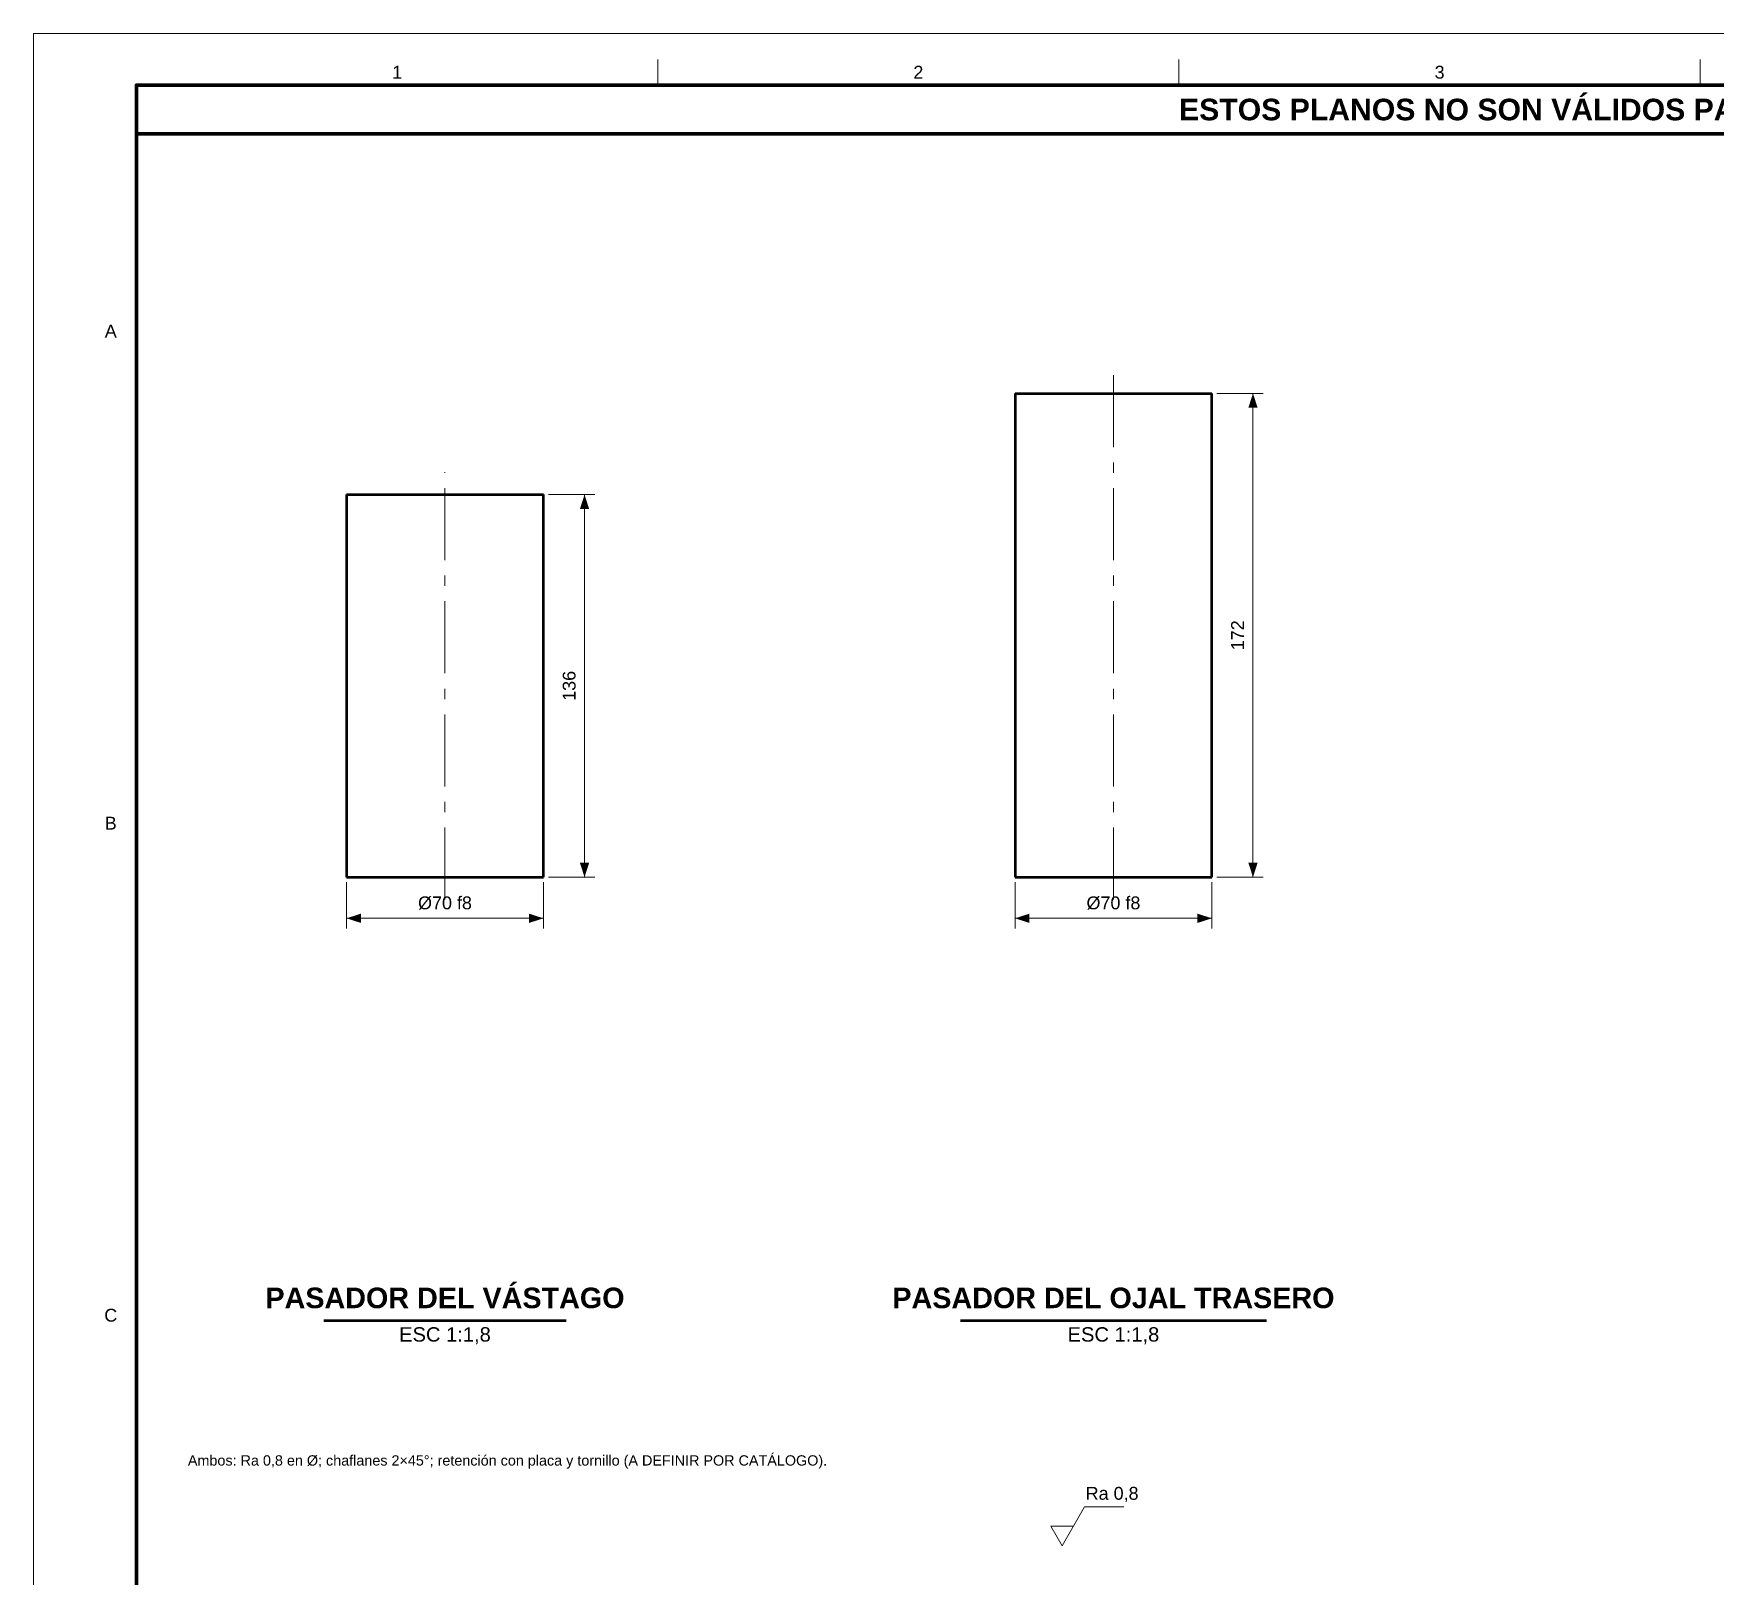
# Model space of a CAD drawing. Header units: millimetres. Extents: x 0 to 841, y 0 to 594.
# Drawn here: x 0 to 327.1, y 294.1 to 594 of the extents above; entities that cross this region are included whole.
import ezdxf
from ezdxf.enums import TextEntityAlignment as Align

# ---------------------------------------------------------------- set-up
doc = ezdxf.new("R2010")
doc.units = ezdxf.units.MM
doc.linetypes.add('EJE', pattern=[22, 14, -3, 2, -3])
for name, color, linetype, lineweight in [('COTA', 7, 'CONTINUOUS', 18), ('EJE', 7, 'EJE', 18), ('FINA', 7, 'CONTINUOUS', 18), ('MARCO', 7, 'CONTINUOUS', 70), ('TXT', 7, 'CONTINUOUS', 25), ('VIS', 7, 'CONTINUOUS', 50)]:
    doc.layers.add(name, color=color, linetype=linetype, lineweight=lineweight)
doc.styles.add('STD', font='LiberationSans-Regular.ttf')
doc.styles.add('STDB', font='LiberationSans-Bold.ttf')

msp = doc.modelspace()

# ---------------------------------------------------------------- linework, layer by layer
at = {"layer": 'COTA'}
for p, q in [((230.14, 524.06), (239.14, 524.06)), ((237.14, 430), (237.14, 524.06)), ((100.14, 504.38), (109.14, 504.38)), ((107.14, 430), (107.14, 504.38)), ((60.86, 429), (60.86, 420)), ((99.14, 429), (99.14, 420)), ((100.14, 430), (109.14, 430)), ((190.86, 429), (190.86, 420)), ((229.14, 429), (229.14, 420)), ((230.14, 430), (239.14, 430)), ((60.86, 422), (99.14, 422)), ((190.86, 422), (229.14, 422)), ((197.8, 303.8), (202.2, 303.8))]:
    msp.add_line(p, q, dxfattribs=at)
msp.add_lwpolyline([(197.8, 303.8), (200, 300), (204.4, 307.6), (212, 307.6)], dxfattribs=at)
for points in [[(237.14, 524.06), (236.24, 521.26), (238.04, 521.26)], [(107.14, 504.38), (106.24, 501.58), (108.04, 501.58)], [(107.14, 430), (108.04, 432.8), (106.24, 432.8)], [(237.14, 430), (238.04, 432.8), (236.24, 432.8)], [(60.86, 422), (63.66, 421.1), (63.66, 422.9)], [(99.14, 422), (96.34, 422.9), (96.34, 421.1)], [(190.86, 422), (193.66, 421.1), (193.66, 422.9)], [(229.14, 422), (226.34, 422.9), (226.34, 421.1)]]:
    msp.add_solid(points, dxfattribs=at)
at = {"layer": 'EJE'}
for p, q in [((210, 425.63), (210, 528.44)), ((80, 425.63), (80, 508.75))]:
    msp.add_line(p, q, dxfattribs=at)
at = {"layer": 'FINA'}
for p, q in [((121.38, 584), (121.38, 589)), ((222.75, 584), (222.75, 589)), ((324.12, 584), (324.12, 589))]:
    msp.add_line(p, q, dxfattribs=at)
msp.add_lwpolyline([(0, 0), (841, 0), (841, 594), (0, 594)], close=True, dxfattribs=at)
at = {"layer": 'MARCO'}
for points in [[(20, 10), (831, 10), (831, 584), (20, 584)], [(20, 574.5), (831, 574.5), (831, 584), (20, 584)]]:
    msp.add_lwpolyline(points, close=True, dxfattribs=at)
at = {"layer": 'VIS'}
for p, q in [((56.44, 343.8), (103.56, 343.8)), ((180.24, 343.8), (239.76, 343.8))]:
    msp.add_line(p, q, dxfattribs=at)
for points in [[(190.86, 524.05), (191.19, 524.05), (191.52, 524.05), (191.85, 524.05), (192.18, 524.05), (192.51, 524.05), (192.84, 524.05), (193.17, 524.05), (193.5, 524.05), (193.83, 524.05), (194.16, 524.05), (194.49, 524.05), (194.82, 524.05), (195.15, 524.05), (195.48, 524.05), (195.81, 524.05), (196.14, 524.05), (196.47, 524.05), (196.8, 524.05), (197.13, 524.05), (197.46, 524.05), (197.79, 524.05), (198.12, 524.05), (198.45, 524.05), (198.78, 524.05), (199.11, 524.05), (199.44, 524.05), (199.77, 524.05), (200.1, 524.05), (200.43, 524.05), (200.76, 524.05), (201.09, 524.05), (201.42, 524.05), (201.75, 524.05), (202.08, 524.05), (202.41, 524.05), (202.74, 524.05), (203.07, 524.05), (203.4, 524.05), (203.73, 524.05), (204.06, 524.05), (204.39, 524.05), (204.72, 524.05), (205.05, 524.05), (205.38, 524.05), (205.71, 524.05), (206.04, 524.05), (206.37, 524.05), (206.7, 524.05), (207.03, 524.05), (207.36, 524.05), (207.69, 524.05), (208.02, 524.05), (208.35, 524.05), (208.68, 524.05), (209.01, 524.05), (209.34, 524.05), (209.67, 524.05), (210, 524.05), (210.33, 524.05), (210.66, 524.05), (210.99, 524.05), (211.32, 524.05), (211.65, 524.05), (211.98, 524.05), (212.31, 524.05), (212.64, 524.05), (212.97, 524.05), (213.3, 524.05), (213.63, 524.05), (213.96, 524.05), (214.29, 524.05), (214.62, 524.05), (214.95, 524.05), (215.28, 524.05), (215.61, 524.05), (215.94, 524.05), (216.27, 524.05), (216.6, 524.05), (216.93, 524.05), (217.26, 524.05), (217.59, 524.05), (217.92, 524.05), (218.25, 524.05), (218.58, 524.05), (218.91, 524.05), (219.24, 524.05), (219.57, 524.05), (219.9, 524.05), (220.23, 524.05), (220.56, 524.05), (220.89, 524.05), (221.22, 524.05), (221.55, 524.05), (221.88, 524.05), (222.21, 524.05), (222.54, 524.05), (222.87, 524.05), (223.2, 524.05), (223.53, 524.05), (223.86, 524.05), (224.19, 524.05), (224.52, 524.05), (224.85, 524.05), (225.18, 524.05), (225.51, 524.05), (225.84, 524.05), (226.17, 524.05), (226.5, 524.05), (226.83, 524.05), (227.16, 524.05), (227.49, 524.05), (227.82, 524.05), (228.15, 524.05), (228.48, 524.05), (228.81, 524.05), (229.14, 524.05)], [(190.86, 524.05), (190.86, 430)], [(229.14, 430), (229.14, 524.05)], [(60.86, 504.37), (61.19, 504.37), (61.52, 504.37), (61.85, 504.37), (62.18, 504.37), (62.51, 504.37), (62.84, 504.37), (63.17, 504.37), (63.5, 504.37), (63.83, 504.37), (64.16, 504.37), (64.49, 504.37), (64.82, 504.37), (65.15, 504.37), (65.48, 504.37), (65.81, 504.37), (66.14, 504.37), (66.47, 504.37), (66.8, 504.37), (67.13, 504.37), (67.46, 504.37), (67.79, 504.37), (68.12, 504.37), (68.45, 504.37), (68.78, 504.37), (69.11, 504.37), (69.44, 504.37), (69.77, 504.37), (70.1, 504.37), (70.43, 504.37), (70.76, 504.37), (71.09, 504.37), (71.42, 504.37), (71.75, 504.37), (72.08, 504.37), (72.41, 504.37), (72.74, 504.37), (73.07, 504.37), (73.4, 504.37), (73.73, 504.37), (74.06, 504.37), (74.39, 504.37), (74.72, 504.37), (75.05, 504.37), (75.38, 504.37), (75.71, 504.37), (76.04, 504.37), (76.37, 504.37), (76.7, 504.37), (77.03, 504.37), (77.36, 504.37), (77.69, 504.37), (78.02, 504.37), (78.35, 504.37), (78.68, 504.37), (79.01, 504.37), (79.34, 504.37), (79.67, 504.37), (80, 504.37), (80.33, 504.37), (80.66, 504.37), (80.99, 504.37), (81.32, 504.37), (81.65, 504.37), (81.98, 504.37), (82.31, 504.37), (82.64, 504.37), (82.97, 504.37), (83.3, 504.37), (83.63, 504.37), (83.96, 504.37), (84.29, 504.37), (84.62, 504.37), (84.95, 504.37), (85.28, 504.37), (85.61, 504.37), (85.94, 504.37), (86.27, 504.37), (86.6, 504.37), (86.93, 504.37), (87.26, 504.37), (87.59, 504.37), (87.92, 504.37), (88.25, 504.37), (88.58, 504.37), (88.91, 504.37), (89.24, 504.37), (89.57, 504.37), (89.9, 504.37), (90.23, 504.37), (90.56, 504.37), (90.89, 504.37), (91.22, 504.37), (91.55, 504.37), (91.88, 504.37), (92.21, 504.37), (92.54, 504.37), (92.87, 504.37), (93.2, 504.37), (93.53, 504.37), (93.86, 504.37), (94.19, 504.37), (94.52, 504.37), (94.85, 504.37), (95.18, 504.37), (95.51, 504.37), (95.84, 504.37), (96.17, 504.37), (96.5, 504.37), (96.83, 504.37), (97.16, 504.37), (97.49, 504.37), (97.82, 504.37), (98.15, 504.37), (98.48, 504.37), (98.81, 504.37), (99.14, 504.37)], [(60.86, 504.37), (60.86, 430)], [(99.14, 430), (99.14, 504.37)], [(60.86, 430), (61.19, 430), (61.52, 430), (61.85, 430), (62.18, 430), (62.51, 430), (62.84, 430), (63.17, 430), (63.5, 430), (63.83, 430), (64.16, 430), (64.49, 430), (64.82, 430), (65.15, 430), (65.48, 430), (65.81, 430), (66.14, 430), (66.47, 430), (66.8, 430), (67.13, 430), (67.46, 430), (67.79, 430), (68.12, 430), (68.45, 430), (68.78, 430), (69.11, 430), (69.44, 430), (69.77, 430), (70.1, 430), (70.43, 430), (70.76, 430), (71.09, 430), (71.42, 430), (71.75, 430), (72.08, 430), (72.41, 430), (72.74, 430), (73.07, 430), (73.4, 430), (73.73, 430), (74.06, 430), (74.39, 430), (74.72, 430), (75.05, 430), (75.38, 430), (75.71, 430), (76.04, 430), (76.37, 430), (76.7, 430), (77.03, 430), (77.36, 430), (77.69, 430), (78.02, 430), (78.35, 430), (78.68, 430), (79.01, 430), (79.34, 430), (79.67, 430), (80, 430), (80.33, 430), (80.66, 430), (80.99, 430), (81.32, 430), (81.65, 430), (81.98, 430), (82.31, 430), (82.64, 430), (82.97, 430), (83.3, 430), (83.63, 430), (83.96, 430), (84.29, 430), (84.62, 430), (84.95, 430), (85.28, 430), (85.61, 430), (85.94, 430), (86.27, 430), (86.6, 430), (86.93, 430), (87.26, 430), (87.59, 430), (87.92, 430), (88.25, 430), (88.58, 430), (88.91, 430), (89.24, 430), (89.57, 430), (89.9, 430), (90.23, 430), (90.56, 430), (90.89, 430), (91.22, 430), (91.55, 430), (91.88, 430), (92.21, 430), (92.54, 430), (92.87, 430), (93.2, 430), (93.53, 430), (93.86, 430), (94.19, 430), (94.52, 430), (94.85, 430), (95.18, 430), (95.51, 430), (95.84, 430), (96.17, 430), (96.5, 430), (96.83, 430), (97.16, 430), (97.49, 430), (97.82, 430), (98.15, 430), (98.48, 430), (98.81, 430), (99.14, 430)], [(190.86, 430), (191.19, 430), (191.52, 430), (191.85, 430), (192.18, 430), (192.51, 430), (192.84, 430), (193.17, 430), (193.5, 430), (193.83, 430), (194.16, 430), (194.49, 430), (194.82, 430), (195.15, 430), (195.48, 430), (195.81, 430), (196.14, 430), (196.47, 430), (196.8, 430), (197.13, 430), (197.46, 430), (197.79, 430), (198.12, 430), (198.45, 430), (198.78, 430), (199.11, 430), (199.44, 430), (199.77, 430), (200.1, 430), (200.43, 430), (200.76, 430), (201.09, 430), (201.42, 430), (201.75, 430), (202.08, 430), (202.41, 430), (202.74, 430), (203.07, 430), (203.4, 430), (203.73, 430), (204.06, 430), (204.39, 430), (204.72, 430), (205.05, 430), (205.38, 430), (205.71, 430), (206.04, 430), (206.37, 430), (206.7, 430), (207.03, 430), (207.36, 430), (207.69, 430), (208.02, 430), (208.35, 430), (208.68, 430), (209.01, 430), (209.34, 430), (209.67, 430), (210, 430), (210.33, 430), (210.66, 430), (210.99, 430), (211.32, 430), (211.65, 430), (211.98, 430), (212.31, 430), (212.64, 430), (212.97, 430), (213.3, 430), (213.63, 430), (213.96, 430), (214.29, 430), (214.62, 430), (214.95, 430), (215.28, 430), (215.61, 430), (215.94, 430), (216.27, 430), (216.6, 430), (216.93, 430), (217.26, 430), (217.59, 430), (217.92, 430), (218.25, 430), (218.58, 430), (218.91, 430), (219.24, 430), (219.57, 430), (219.9, 430), (220.23, 430), (220.56, 430), (220.89, 430), (221.22, 430), (221.55, 430), (221.88, 430), (222.21, 430), (222.54, 430), (222.87, 430), (223.2, 430), (223.53, 430), (223.86, 430), (224.19, 430), (224.52, 430), (224.85, 430), (225.18, 430), (225.51, 430), (225.84, 430), (226.17, 430), (226.5, 430), (226.83, 430), (227.16, 430), (227.49, 430), (227.82, 430), (228.15, 430), (228.48, 430), (228.81, 430), (229.14, 430)]]:
    msp.add_lwpolyline(points, dxfattribs=at)

# ---------------------------------------------------------------- texts
at = {"layer": 'TXT'}
for s, height, style, p in [('1', 2.5, 'STD', (70.69, 586.5)), ('2', 2.5, 'STD', (172.06, 586.5)), ('3', 2.5, 'STD', (273.44, 586.5)), ('ESTOS PLANOS NO SON VÁLIDOS PARA FABRICACIÓN HASTA SU REVISIÓN Y APROBACIÓN POR UN INGENIERO CALCULISTA HABILITADO.', 4.2, 'STDB', (425.5, 579.25)), ('A', 2.5, 'STD', (15, 536.17)), ('B', 2.5, 'STD', (15, 440.5)), ('C', 2.5, 'STD', (15, 344.83))]:
    msp.add_text(s, height=height, dxfattribs=dict(at, style=style)).set_placement(p, align=Align.MIDDLE_CENTER)
at = {"layer": 'TXT', "style": 'STD'}
for s, p in [('172', (236.14, 477.03)), ('136', (106.14, 467.19))]:
    msp.add_text(s, height=2.5, rotation=90, dxfattribs=at).set_placement(p, align=Align.BOTTOM_CENTER)
at = {"layer": 'TXT'}
for s, height, style, p in [('Ø70 f8', 2.5, 'STD', (80, 423)), ('Ø70 f8', 2.5, 'STD', (210, 423)), ('PASADOR DEL VÁSTAGO', 4, 'STDB', (80, 345)), ('PASADOR DEL OJAL TRASERO', 4, 'STDB', (210, 345))]:
    msp.add_text(s, height=height, dxfattribs=dict(at, style=style)).set_placement(p, align=Align.BOTTOM_CENTER)
at = {"layer": 'TXT', "style": 'STD'}
for p in [(80, 342.5), (210, 342.5)]:
    msp.add_text('ESC 1:1,8', height=2.8, dxfattribs=at).set_placement(p, align=Align.TOP_CENTER)
for s, height, p in [('Ambos: Ra 0,8 en Ø; chaflanes 2×45°; retención con placa y tornillo (A DEFINIR POR CATÁLOGO).', 2, (30, 315)), ('Ra 0,8', 2.5, (204.6, 308.2))]:
    msp.add_text(s, height=height, dxfattribs=at).set_placement(p, align=Align.BOTTOM_LEFT)

doc.saveas('drawing.dxf')
